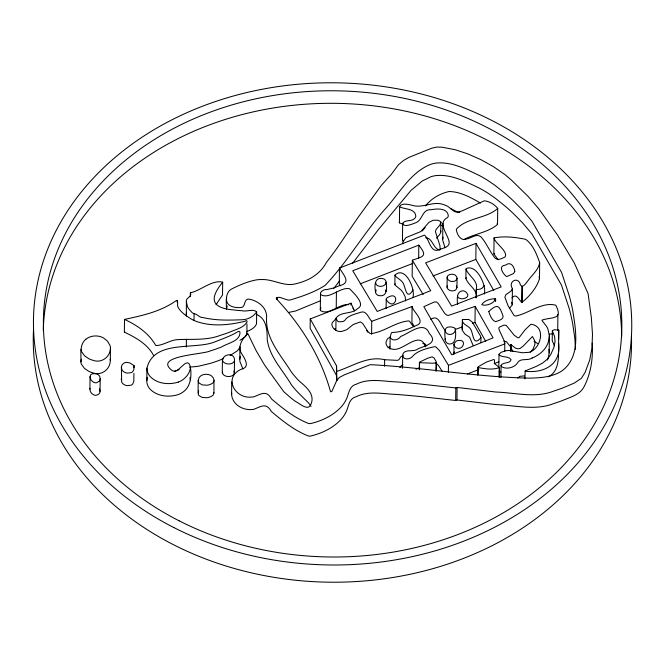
<?xml version="1.0" encoding="UTF-8"?>
<svg xmlns="http://www.w3.org/2000/svg" width="665" height="665" viewBox="0 0 665 665"><rect width="100%" height="100%" fill="white"/><g stroke="black" fill="none" stroke-linecap="round" stroke-linejoin="round"><path stroke-width="1" d="M554.444 345.75L552.216 340.638L552.382 330.613L554.286 329.749L558.741 330.064L558.525 352.799C558.642 361.619 557.253 372.649 548.218 376.839M447.055 287.205L447.179 277.147A3.807 3.067 0.7 0 1 448.035 275.518L449.798 274.479L452.799 274.196L454.968 274.919L456.556 276.482L457.063 278.244L456.946 287.637L455.907 289.707A4.663 3.757 0.7 0 1 454.054 290.68L451.942 290.888A5.669 4.572 0.7 0 1 449.257 290.131L447.761 288.901A4.663 3.757 0.7 0 1 447.055 287.205L447.221 285.933M447.179 277.147L447.171 277.812A4.663 3.757 0.7 0 0 447.877 279.508L449.374 280.738A5.669 4.572 0.7 0 0 452.059 281.495L454.17 281.287A4.663 3.757 0.7 0 0 456.024 280.314L457.063 278.244M110.166 359.15A12.452 10.033 0.7 0 1 110.257 361.552C109.559 370.081 100.723 376.066 92.626 372.749A19.376 15.611 0.7 0 1 88.769 371.303L84.447 368.368L81.338 364.079A8.853 7.132 0.7 0 1 80.955 362.442L80.931 361.868C81.28 354.553 79.177 344.545 85.91 339.208M89.908 389.183L90.058 376.656L90.64 374.994A3.333 2.693 0.7 0 1 91.496 374.237A4.613 3.716 0.7 0 1 93.083 373.63L96.55 373.871A6.151 4.954 0.7 0 1 99.692 376.29L100.207 378.826L99.999 392.317L98.827 394.104L96.45 395.243A3.333 2.693 0.7 0 1 95.178 395.309C92.086 394.869 89.434 391.61 90.024 388.468M110.299 360.339L110.457 347.812M133.931 373.331L133.798 381.411L132.742 383.988A4.913 3.957 0.7 0 1 131.047 385.201L127.156 385.634A7.257 5.852 0.7 0 1 123.407 384.112A6.85 5.519 0.7 0 1 121.653 381.943L121.387 367.097L121.978 365.035L123.358 363.506A5.519 4.447 0.7 0 1 126.807 362.367L129.949 362.982L134.022 365.617L133.856 369.499L132.892 371.461A4.913 3.957 0.7 0 1 131.196 372.674L127.306 373.107A7.257 5.852 0.7 0 1 123.557 371.585A6.85 5.519 0.7 0 1 121.803 369.416L121.387 367.097M153.524 355.343C147.414 343.921 135.51 337.463 124.347 332.101L124.513 319.416C142.127 315.634 160.523 311.685 175.635 300.987C179.06 298.452 176.84 305.277 177.821 306.748C180.506 312.234 186.15 315.759 191.154 318.976A37.564 30.274 0.7 0 0 196.117 321.303C211.844 327.03 229.4 325.069 245.294 321.22C245.967 319.674 247.762 321.137 246.84 322.367C242.933 328.202 235.202 329.574 229.209 332.35A159.168 128.279 0.7 0 1 220.348 335.343C206.89 340.547 192.385 338.951 178.32 339.591C170.398 339.69 163.532 345.534 155.793 345.551C148.993 333.365 136.865 325.035 124.513 319.416M133.998 367.546L134.022 365.617M146.782 380.613L146.932 368.086C154.155 339.133 195.053 350.347 215.31 341.702C222.725 338.743 230.406 336.158 237.28 332.043C238.037 331.536 239.774 330.804 239.957 332.259C240.422 341.212 227.53 343.132 221.769 346.872A114.978 92.659 0.7 0 1 210.057 350.97C203.98 354.47 151.745 355.783 172.601 370.796A4.83 3.89 0.7 0 0 175.119 371.004C180.14 370.854 187.971 355.501 190.431 367.371C191.811 376.457 190.697 387.595 181.994 392.716A18.628 15.012 0.7 0 1 178.203 394.603C168.694 397.637 156.608 396.406 149.65 388.651A17.357 13.99 0.7 0 1 146.799 381.693L147.331 377.288M177.222 302.276L177.247 300.347M186.366 316.133L186.375 301.802C185.36 297.396 192.518 297.197 190.381 292.758C200.182 291.046 212.285 279.383 222.684 282.176L222.517 294.936L216.1 304.637M186.325 347.055L186.416 339.35M190.331 296.615L190.381 292.758M194.022 320.53L194.097 313.78C197.314 313.855 199.367 317.903 203.124 317.562C215.734 320.588 228.818 320.264 241.669 319.757C247.48 319.774 253.174 316.823 256.574 312.151C254.404 308.236 246.058 312.118 242.185 310.713A67.256 54.206 0.7 0 1 233.573 309.915C210.273 308.028 209.766 297.962 222.684 282.176M198.062 393.057L198.22 380.53L199.001 377.836A7.639 6.16 0.7 0 1 201.412 375.501L202.468 374.985A8.196 6.608 0.7 0 1 205.992 374.279L208.419 374.536A7.614 6.143 0.7 0 1 211.678 376.099L213.299 377.953L214.014 379.931L213.906 393.106L213.157 395.11A10.906 8.795 0.7 0 1 207.064 397.737L202.127 397.429L199.026 395.617A5.112 4.123 0.7 0 1 198.311 394.445L198.586 390.862M222.26 372.899L222.418 360.372C223.241 353.356 235.335 352.284 234.487 360.854L234.329 373.381C232.866 378.185 221.778 377.371 222.459 371.86M226.482 309.175C226.399 302.193 224.487 291.652 232.9 288.361C240.289 284.695 248.045 281.486 256.166 279.932A26.401 21.28 0.7 0 1 261.977 279.541C273.007 279.159 283.381 286.349 294.362 284.088C307.554 281.287 319.807 274.878 326.332 262.509A714.576 575.898 0.7 0 0 337.271 247.821L357.911 217.63L381.519 185.169L391.336 174.355L398.46 164.745L403.555 160.473L408.717 157.48L431.602 148.228L436.913 147.048L441.976 147.206L455.051 149.683L467.827 153.881L480.92 159.683L493.538 166.707L504.91 174.571L511.427 180.09L528.16 196.483L538.567 208.494L557.337 234.77L574.161 262.733L588.076 293.556L591.368 317.878L592.498 334.412L591.941 348.294L589.672 360.172L585.084 372.442L581.343 378.368L574.07 383.19L562.366 388.119A166.026 133.806 0.7 0 1 554.269 390.895C535.558 398.485 515.159 392.666 495.841 392.034L457.113 387.446L455.833 387.944L417.795 383.747A863.943 696.28 0.7 0 0 396.656 381.91C383.314 381.469 368.867 377.861 356.29 384.229C348.684 385.966 348.942 394.802 345.792 400.347A43.99 35.453 0.7 0 1 340.663 407.52C332.658 415.8 321.677 420.97 310.588 423.58A6.301 5.079 0.7 0 1 308.452 423.439C294.653 418.036 282.741 408.435 271.486 398.95C266.574 389.898 261.362 393.88 254.03 396.764A10.324 8.321 0.7 0 1 251.761 397.03C234.72 399.233 222.775 376.955 241.711 369.05C250.555 367.155 244.537 358.136 241.611 353.655C237.106 346.531 242.451 338.319 247.92 333.714L256.083 350.555L264.603 365.06L283.772 391.685L289.757 396.939A68.844 55.486 0.7 0 0 295.501 401.436C299.325 403.165 307.928 411.444 310.721 404.736C315.7 394.378 305.875 386.806 299.009 380.837A103.424 83.349 0.7 0 1 291.386 372.018C280.755 354.952 264.911 338.261 266.64 316.656C266.648 307.463 258.17 301.095 249.94 299.283C243.448 297.579 245.925 306.814 241.445 307.454C234.861 308.269 225.127 306.332 226.624 297.612M592.224 343.074C593.155 358.252 590.911 373.846 583.72 387.396C579.356 395.135 569.78 397.313 562.216 400.646A166.026 133.806 0.7 0 1 554.12 403.422C535.4 411.012 515.009 405.193 495.691 404.561L456.963 399.973L455.683 400.471L417.645 396.274A863.943 696.28 0.7 0 0 396.506 394.436C383.165 393.988 368.709 390.388 356.141 396.756C348.526 398.493 348.784 407.321 345.634 412.874A43.99 35.453 0.7 0 1 340.513 420.039C332.508 428.318 321.528 433.489 310.439 436.107A6.301 5.079 0.7 0 1 308.302 435.966C294.495 430.563 282.583 420.962 271.337 411.477C266.424 402.425 261.204 406.406 253.872 409.291A10.324 8.321 0.7 0 1 251.603 409.557C242.293 410.197 232.401 404.37 231.586 394.453L231.744 381.926M242.933 369.009L239.857 361.411L239.874 346.789M245.393 336.656L246.939 333.971L246.964 324.005M246.915 331.486C250.589 330.056 255.144 327.737 256.515 323.922L256.673 311.395M276.74 299.408C276.665 293.656 286.923 301.619 290.48 299.89C302.425 296.332 314.67 292.126 325.185 285.327C347.197 262.234 363.231 233.98 384.287 209.965C399.091 194.255 410.106 172.144 431.211 164.147A24.688 19.9 0.7 0 1 436.514 163.025C451.826 161.72 466.148 169.218 479.54 175.627A119.467 96.284 0.7 0 1 487.487 180.223L495.151 185.452L505.566 193.806A228.361 184.039 0.7 0 1 513.156 200.689L522.466 210.024L531.983 221.237L561.601 272.467L569.124 295.327A288.585 232.584 0.7 0 1 572.806 310.962C575.757 329.898 580.387 354.137 564.469 368.875A29.085 23.441 0.7 0 1 559.839 372.167C550.786 377.155 540.163 377.861 530.038 378.136C476.581 377.205 423.647 367.354 370.28 364.669L344.537 374.752L339.391 377.446L336.781 380.347L331.843 391.502L330.563 391.793C320.929 356.681 301.021 324.952 276.233 298.643L276.765 297.488M276.889 299.341L276.914 297.413M310.247 318.942L310.139 328.335L336.465 375.351L336.839 380.696L336.573 365.958L310.247 318.942L350.929 303.165L354.528 310.954M320.314 309.732L320.513 293.182L321.544 291.32L323.847 289.973A6.667 5.37 0.7 0 1 326.964 289.574L333.547 287.987A59.684 48.096 0.7 0 0 338.992 285.8C351.96 283.016 343.622 275.219 339.466 268.062L424.42 235.127C429.033 238.186 430.213 252.949 438.468 249.998C441.976 248.045 449.54 247.762 449.232 242.326C448.326 234.712 436.897 222.858 447.42 217.621A4.056 3.275 0.7 0 0 448.318 215.768C447.512 207.896 436.947 208.577 431.228 209.716C421.926 208.935 422.84 220.306 415.642 222.783C412.79 223.847 402.25 228.469 403.106 222.642C406.34 219.508 412.134 221.902 415.035 218.029A5.445 4.381 0.7 0 0 415.816 216.175C415.259 208.278 404.694 209.508 399.623 206.815C401.186 202.177 409.914 204.787 413.663 205.693C423.688 208.029 433.572 200.772 443.597 204.612A18.953 15.27 0.7 0 1 447.861 206.441L454.544 211.628L457.495 212.26L462.167 210.847L484.295 200.805C489.423 201.312 494.627 204.463 497.719 208.419L497.52 224.471C488.534 232.268 474.644 233.822 463.912 239.458M335.858 330.281L336.008 318.236C340.43 311.162 351.885 314.636 357.803 308.502C366.049 304.354 353.398 292.725 349.79 288.934A4.023 3.242 0.7 0 0 348.427 288.56C339.308 287.712 328.934 299.624 320.846 294.653A3.325 2.685 0.7 0 1 320.513 293.182M336.232 308.02L336.432 291.977M336.465 375.351L336.573 365.958M339.466 268.062L339.275 284.113L340.305 285.825M350.904 305.044L350.929 303.165M371.577 334.354L371.735 321.311C368.626 318.394 366.54 310.031 360.696 312.259C355.725 313.988 349.973 315.052 346.024 318.735A6.076 4.896 0.7 0 1 342.857 321.569L339.133 321.793A4.372 3.525 0.7 0 1 337.479 321.004L336.008 318.236M375.534 291.952C374.229 285.219 374.703 276.49 383.356 278.726A4.547 3.666 0.7 0 1 384.844 279.641L385.243 280.056A4.921 3.965 0.7 0 1 385.999 281.619C387.072 287.87 387.512 297.263 378.826 295.593A4.555 3.674 0.7 0 1 376.764 294.504L376.365 294.08A4.921 3.965 0.7 0 1 375.609 292.517L376.116 289.882M384.561 366.29L384.644 359.715C367.679 355.634 352.359 366.457 336.956 371.303M386.116 308.136L386.215 299.682A3.682 2.968 0.7 0 1 386.639 298.144C401.236 288.402 395.924 313.539 386.215 299.682M389.989 349.1L390.139 337.064L391.328 333.007A2.186 1.762 0.7 0 1 392.142 332.45C400.629 332.367 408.667 329.1 416.257 325.493C426.764 322.035 412.591 311.361 412.109 306.532L371.735 321.311M405.658 300.971L405.151 296.748L403.298 292.966A28.046 22.602 0.7 0 0 401.161 290.189L394.885 284.928L394.985 275.177C405.176 265.194 415.575 289.1 412.948 297.338M403.198 224.246L399.424 222.866L399.623 206.815M403.223 241.112L402.458 240.148L402.649 224.097M402.508 368.31L402.674 355.276C403.821 348.019 413.63 352.774 418.094 348.809C424.893 345.725 438.933 343.24 429.249 333.414C424.17 319.89 408.776 333.622 400.712 336.424C398.609 340.048 391.718 341.793 390.139 337.064M412.342 260.19L430.712 290.696L377.221 311.436L352.733 270.755L418.809 245.136C427.445 256.2 424.062 256.183 412.342 260.19L412.15 276.241L423.164 294.545M412.109 306.532L411.909 322.583L414.395 326.715M418.651 258.178L418.809 245.136M419.274 369.865L419.573 362.109L427.587 358.277L432.159 356.831L434.037 357.945L436.282 361.81L436.198 370.92M419.499 369.275L419.366 362.35M436.032 371.161L436.307 362.467M436.431 238.195L439.573 234.712L440.754 232.393L440.895 221.811L438.21 220.281L433.164 220.24L428.925 222.384L420.829 231.536L405.983 237.613L402.899 241.91L402.658 243.016L403.264 243.764M445.043 247.754L442.69 240.223L442.84 223.299M445.101 339.341C445.193 335.426 442.965 326.565 449.582 326.939A9.759 7.864 0.7 0 1 451.701 327.022L454.611 327.953L455.35 329.142C455.849 333.788 456.705 344.054 449.415 344.054C446.955 343.772 444.76 341.311 445.168 338.784M448.385 372.367L448.468 365.343L439.432 350.488L435.941 346.997A3.641 2.934 0.7 0 0 434.661 346.665C426.88 348.352 416.988 350.696 411.901 357.063C409.374 359.624 402.815 359.973 402.674 355.276M453.896 354.162L454.062 343.581L456.398 341.029A5.611 4.522 0.7 0 1 458.975 340.43C466.938 339.541 463.039 350.38 457.096 348.069A4.273 3.441 0.7 0 1 455.392 347.205L454.544 346.232A5.711 4.597 0.7 0 1 454.012 344.769L453.979 344.354M455.683 400.471L455.833 387.944M457.47 303.988C457.354 299.724 456.107 292.65 461.577 290.971C463.488 290.381 465.575 291.328 466.705 292.908C471.003 297.538 461.984 300.239 458.85 297.97A3.525 2.843 0.7 0 1 457.753 296.656L457.578 295.526M456.963 399.973L457.113 387.446M473.056 345.31L469.64 337.205L464.968 334.104L462.175 330.181L462.507 319.491L468.892 319.508L472.341 322.126L480.346 335.775L480.961 337.778L480.903 342.475M462.507 319.491L462.158 329.059M476.522 294.479C474.802 288.178 468.16 284.637 465.891 278.643L466.007 269.25A1.363 1.097 0.7 0 1 466.306 268.527C476.655 263.889 486.871 285.767 484.303 293.972M485.708 341.32L474.993 322.425L475.192 306.382L448.385 315.418L446.847 315.152L444.802 313.564L438.277 303.481L436.415 301.902L434.079 302.085L423.838 306.69L451.718 354.769L493.056 337.87L475.192 306.382M493.804 290.505L475.832 259.392L476.024 243.34L425.608 262.883L451.626 306.108L501.186 286.898L476.024 243.34M476.173 297.837L476.273 289.375C478.625 280.971 468.734 276.241 466.007 269.25M476.439 297.147L476.273 289.375M477.852 374.885L478.185 366.772L486.431 362.059L493.854 359.499L494.511 359.923L494.477 363.589L499.423 367.504L499.174 377.188M477.994 375.043L477.927 367.196M498.151 259.782L493.871 253.964L494.062 237.912C504.378 235.892 515.458 237.206 525.691 239.317C532.964 244.604 536.805 254.387 539.672 262.658L539.481 278.71C536.738 287.945 529.165 296.839 521.742 302.434C518.974 299.799 516.505 292.658 511.917 297.887M495.184 300.771L495.209 298.76C490.537 298.71 484.178 300.572 481.759 304.645C485.699 306.573 495.159 303.099 495.209 298.76M495.483 300.962L495.508 298.959M495.633 301.22L495.658 299.217M498.8 366.723L499.033 354.237L501.028 352.334L505.658 350.812A18.263 14.713 0.7 0 1 508.949 350.472L522.349 352.766L528.866 352.334A11.704 9.435 0.7 0 0 531.925 351.112C541.31 345.8 545.391 326.956 531.817 324.337A1.97 1.588 0.7 0 0 530.703 324.47L525.018 329.865L519.24 337.463A1.845 1.488 0.7 0 1 517.619 337.67L514.211 335.21L506.19 325.351L503.837 325.16L499.249 327.205L498.817 328.352L499.265 330.156L504.727 341.877L504.785 351.195M499.349 367.338L499.29 377.055M500.92 377.412L501.069 365.376C502.948 361.818 510.246 363.988 511.069 359.582C508.309 355.7 501.9 357.886 498.95 354.686M510.645 350.33L510.82 344.503L515.483 348.177L518.043 348.809L519.939 348.535L523.139 346.141L532.466 336.507L534.61 340.497L535.001 344.121L533.155 348.984L530.271 352.25M510.745 351.078L510.82 344.503M510.936 351.12L511.019 344.545M509.756 307.945L512.2 305.036L512.424 288.585C507.628 281.569 518.417 275.684 520.412 284.953C522.499 288.776 525.799 283.232 527.22 281.736C531.335 275.543 538.409 270.339 539.672 262.658M521.742 302.434L521.934 286.382M522.15 302.442L522.349 286.391M524.918 378.792L525.184 370.945L536.298 366.382L542.64 363.057L547.295 359.233L550.77 354.487L553.82 347.62L555.076 341.552L554.56 336.357L552.324 330.904M548.326 357.712L549.182 352.891L549.398 335.625L547.752 328.568A23.566 18.994 0.7 0 0 544.909 324.279L542.008 320.522A0.956 0.773 0.7 0 1 542.199 320.015C552.706 316.773 563.197 319.848 555.832 305.227C542.05 301.536 529.057 313.348 515.982 315.983A2.735 2.203 0.7 0 1 513.995 315.368L508.118 305.842L504.893 297.288L505.841 294.728L510.953 291.154L512.424 288.585M557.719 330.463L557.91 314.412M558.633 339.466L558.741 330.064M549.182 352.891L548.991 349.275M549.398 335.625L548.525 341.66M558.642 343.398C561.584 364.761 543.189 373.713 524.993 371.137M386.074 282.193C386.033 285.759 381.228 287.081 378.368 286.017A4.547 3.666 0.7 0 1 376.88 285.11L376.481 284.687A4.921 3.965 0.7 0 1 375.725 283.124L375.65 282.559M402.458 240.148L402.633 239.167M510.72 344.694L511.634 349.117L512.931 351.635M497.719 208.419C486.664 218.66 466.489 217.621 456.323 229.259C456.647 234.279 460.986 241.952 467.013 238.876C471.319 238.161 476.506 233.324 480.712 236.615C486.589 242.974 489.54 251.486 495.109 258.095C497.852 261.229 502.058 258.211 505.009 257.006C508.816 251.628 494.037 242.459 494.062 237.912M453.863 353.747L453.879 353.348A4.472 3.608 0.7 0 1 454.411 351.935M100.207 378.826L99.418 381.161L96.6 382.716A3.333 2.693 0.7 0 1 95.336 382.782C92.435 382.375 90.066 379.565 90.058 376.656M190.431 367.371C190.124 372.683 186.416 377.288 182.152 380.189A18.628 15.012 0.7 0 1 178.353 382.076M186.217 314.329L186.424 312.683M442.641 239.35L443.106 237.197M124.347 332.101L124.729 331.644M214.064 380.579L213.315 382.583A10.906 8.795 0.7 0 1 207.214 385.218L202.285 384.91L199.184 383.098A5.112 4.123 0.7 0 1 198.461 381.918L198.22 380.53M80.931 361.868L81.305 359.216M231.586 394.453L231.777 393.173M239.724 359.316L240.348 356.324M499.423 367.504C493.006 370.181 484.835 368.826 478.085 367.521M121.23 379.624L121.329 378.884M226.507 308.976L227.264 305.925M413.04 289.824C406.814 300.779 405.667 288.71 403.414 283.573A28.046 22.602 0.7 0 0 401.278 280.796L395.442 276.208L394.985 275.177M455.35 329.142C455.616 335.509 445.351 336.606 445.218 329.948M440.962 222.351L439.681 225.319L436.157 229.35L435.434 231.669L439.914 245.585L440.147 249.658M234.487 360.854C232.841 365.393 223.856 364.852 222.418 360.372M484.411 285.518L482.142 288.103A13.092 10.549 0.7 0 1 480.03 289.175L476.531 289.632M480.961 337.778C472.707 346.997 473.655 334.088 470.612 329.125C468.592 325.376 462.092 324.902 462.266 319.666M504.885 343.173L504.369 344.071L448.468 365.343M475.99 297.438L476.448 295.659M399.299 222.027L399.424 222.866M239.899 347.363L237.455 350.788L230.115 355.476M394.869 284.57L395.201 283.839M425.492 205.917C431.203 198.627 440.014 193.473 449.083 191.528C460.388 191.62 470.936 197.572 480.479 203.083M457.562 304.296L457.794 303.639M399.848 367.679L401.278 365.675L402.89 364.91M422.258 230.988L425.218 227.546M320.954 307.804L320.314 309.233A3.325 2.685 0.7 0 0 320.655 310.705C328.734 315.675 339.108 303.764 348.236 304.612A4.023 3.242 0.7 0 1 348.701 304.695M517.744 378.077L519.831 376.307L524.452 375.941M339.582 280.829L333.655 288.593M352.583 263.298L378.909 228.943L411.136 190.265L422.333 180.963L431.061 176.674A24.688 19.9 0.7 0 1 436.365 175.543C451.676 174.247 465.99 181.744 479.382 188.153A119.467 96.284 0.7 0 1 487.337 192.75L495.001 197.979L505.408 206.333A228.361 184.039 0.7 0 1 512.998 213.216L522.308 222.551L531.825 233.756L561.443 284.994L568.966 307.845A288.585 232.584 0.7 0 1 572.656 323.489L574.859 338.435L575.483 349.316M466.406 277.729L466.19 277.928A1.363 1.097 0.7 0 0 465.891 278.643M244.77 337.271L239.932 340.314M387.986 347.745L389.914 346.615M335.551 319.125L332.242 322.691A7.647 6.16 0.7 0 0 331.968 325.268C333.09 330.289 339.2 332.966 343.797 330.738A18.853 15.195 0.7 0 0 347.039 329.483L353.215 324.52L360.405 321.91L362.683 323.423L367.828 331.444L369.74 333.248A3.142 2.535 0.7 0 0 370.871 333.622C384.046 332.109 395.243 322.109 408.501 320.912A2.727 2.203 0.7 0 1 409.607 321.345L412.982 326.124M334.503 329.117L335.434 328.518M436.14 362.708L433.081 363.24L419.582 362.699M320.58 300.73L295.559 311.004L288.427 312.475M415.999 369.283L419.765 367.487M390.031 337.213L388.094 338.344A4.68 3.774 0.7 0 0 387.063 339.624C383.24 345.576 390.446 350.264 395.758 349.266C405.185 348.551 420.637 330.688 425.351 346.831M439.831 250.048C433.214 249.234 432.749 237.821 425.642 237.729M430.804 319.433C438.858 313.548 440.754 326.357 445.284 330.314M223.423 358.626L221.62 359.399A114.978 92.659 0.7 0 1 209.907 363.497L198.22 366.29L189.434 367.18M174.371 371.56L179.118 369.632M360.197 283.839L412.865 263.415M433.023 275.983L475.832 259.392M493.871 253.964L494.685 253.648M467.379 373.988L478.842 369.541M494.12 363.614L498.9 361.768M403.007 355.517L400.829 356.814L398.875 359.782L397.354 360.355L384.644 359.715M455.741 329.283L462.483 326.831M532.241 357.953C527.777 361.253 519.806 357.479 517.337 363.24C514.087 367.604 507.129 369.482 502.208 367.047A3.84 3.101 0.7 0 1 501.294 366.074L501.069 365.376M472.358 323.34L474.993 322.425M178.353 382.076C168.852 385.11 156.757 383.888 149.8 376.124A17.357 13.99 0.7 0 1 146.957 369.166L146.932 368.086M503.638 341.203L506.431 341.685L510.462 346.698M549.224 334.262L553.072 333.639M459.848 212.359L457.753 212.118L450.72 208.627M422.832 343.423L425.026 344.054L426.888 346.024M194.097 313.78L192.168 312.683L189.109 309.333A19.468 15.686 0.7 0 1 187.414 306.474L186.375 301.802M441.219 225.41L443.447 225.992M500.886 372.084L499.066 371.311M534.053 341.195L537.844 343.705M435.741 363.048L438.435 365.418L442.15 371.22M256.64 314.52C266.574 318.618 267.247 330.289 267.222 339.491C269.367 356.714 282.758 370.072 291.237 384.545A103.424 83.349 0.7 0 0 298.859 393.364L308.66 403.032L311.054 406.34M246.308 333.074L246.848 333.639M366.59 330.48L367.828 332.184M352.891 308.028L353.797 309.283M440.546 230.772L440.853 231.753M497.079 223.59L497.52 224.471M456.439 285.875L456.946 287.637M99.542 388.817L100.058 391.353M511.626 302.292L512.233 304.637M539.107 276.632L539.481 278.71M233.881 371.045L234.329 373.381M189.916 377.795L190.281 379.89M385.958 291.586L385.891 291.021A4.921 3.965 0.7 0 0 385.467 289.94M213.856 392.458L213.906 393.106M81.08 349.341L81.113 349.915A8.853 7.132 0.7 0 0 81.496 351.552L84.596 355.841L88.919 358.776A19.376 15.611 0.7 0 0 92.776 360.222C100.872 363.539 109.717 357.554 110.415 349.025A12.452 10.033 0.7 0 0 109.999 345.451L107.539 341.203L103.424 337.862A13.815 11.13 0.7 0 0 85.893 339.192M548.243 357.695A30.806 24.829 0.7 0 1 547.378 360.056M631.434 335.908A299.159 241.096 0.7 0 1 329.865 582.199A299.159 241.096 0.7 0 1 33.533 329.275M43.283 330.463A289.233 233.107 0.7 0 1 334.894 103.324A289.233 233.107 0.7 0 1 621.675 336.881M548.442 341.644A30.806 24.829 0.7 0 1 532.258 357.986M386.265 308.036A3.682 2.968 0.7 0 1 386.523 307.538M488.758 311.494C489.889 315.119 491.726 320.322 495.541 321.702C498.118 320.613 503.172 319.873 503.131 316.316C499.166 304.936 497.503 303.556 488.758 311.494M514.818 271.395L513.538 273.539L507.162 276.441A1.638 1.322 0.7 0 1 505.982 276.183C502.665 273.224 497.794 265.784 505.633 265.102C510.737 260.954 514.245 266.806 514.818 271.395M173.814 527.544A299.159 241.096 0.7 0 0 631.559 333.83A299.159 241.096 0.7 0 0 192.434 110.29A299.159 241.096 0.7 0 0 173.814 527.544M179.085 520.795A289.233 233.107 0.7 0 0 621.65 333.506A289.233 233.107 0.7 0 0 197.081 117.373A289.233 233.107 0.7 0 0 179.085 520.795"/></g></svg>
